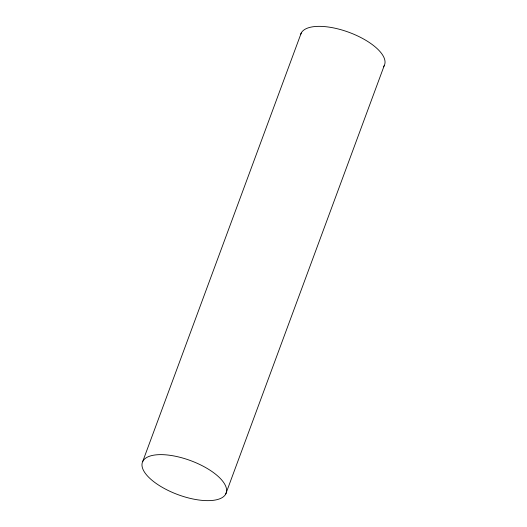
<?xml version="1.0" encoding="UTF-8"?>
<svg xmlns="http://www.w3.org/2000/svg" width="527" height="527" viewBox="0 0 527 527"><rect width="100%" height="100%" fill="white"/><g stroke="black" fill="none" stroke-linecap="round" stroke-linejoin="round"><path stroke-width="0.79" d="M142.791 461.342L301.213 33.069M225.787 493.931A44.63 18.155 20.3 0 0 170.755 455.42A44.63 18.155 20.3 0 0 156.321 483.562A44.63 18.155 20.3 0 0 225.787 493.931L384.209 65.658M300.647 34.538A44.63 18.155 20.3 0 1 350.784 33.01A44.63 18.155 20.3 0 1 383.478 66.824"/></g></svg>
